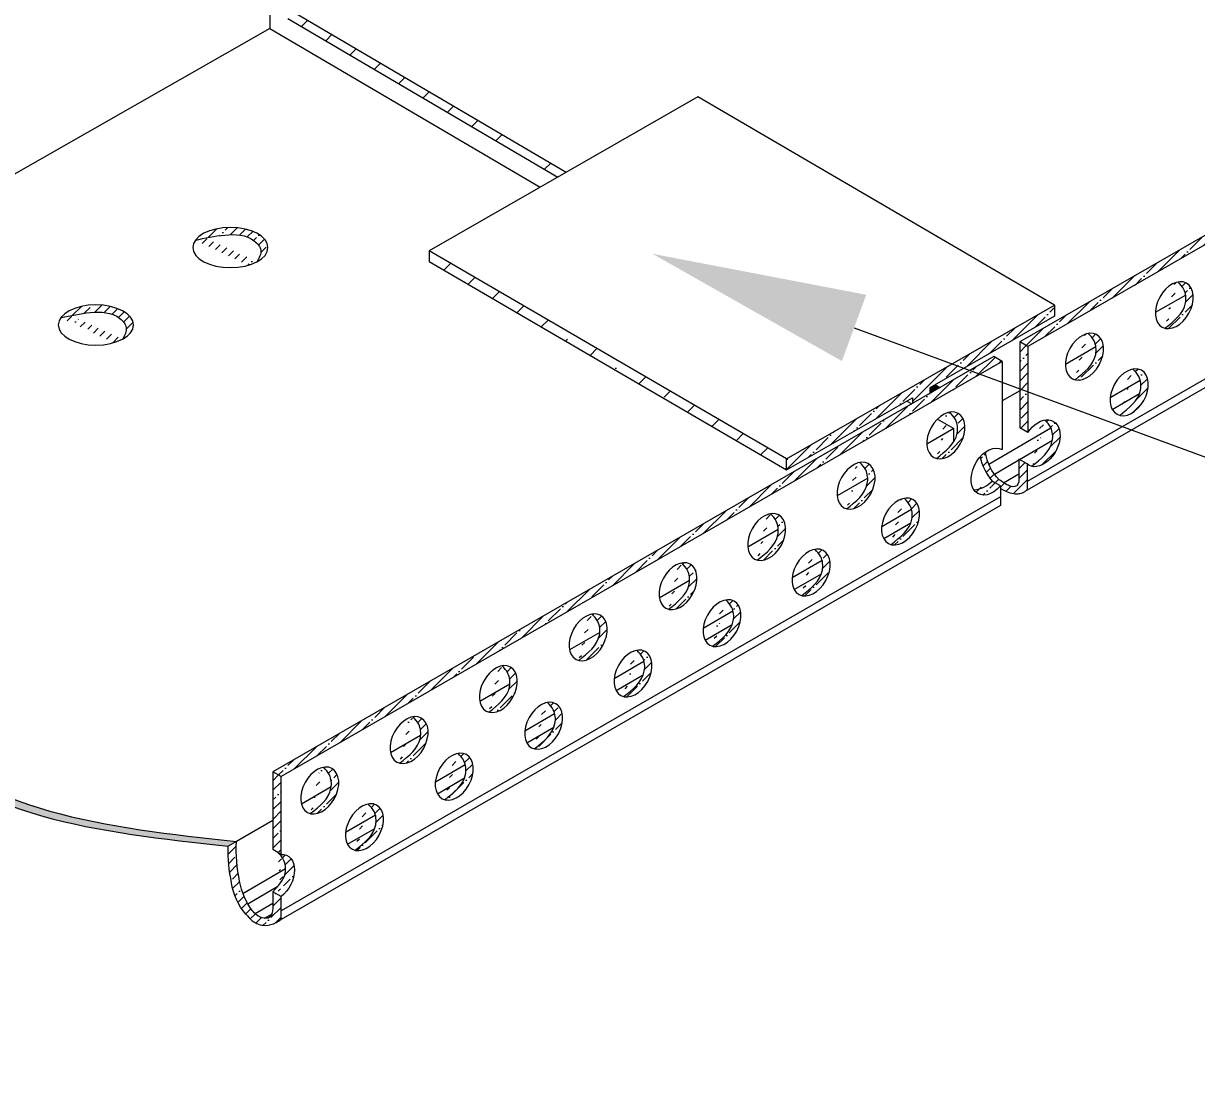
# Model space of a CAD drawing. Header units: millimetres. Extents: x -136099598 to 11807193, y 0 to 779331.
# Drawn here: x 658401 to 658947, y 371146 to 371641 of the extents above; entities that cross this region are included whole.
import ezdxf
from ezdxf import colors
from ezdxf.entities.mleader import LeaderData, LeaderLine
from ezdxf.math import Vec2, Vec3

# ---------------------------------------------------------------- set-up
doc = ezdxf.new("R2010")
doc.units = ezdxf.units.MM
doc.header["$MEASUREMENT"] = 0
doc.layers.add('АР.РД_Выноски', color=174, linetype='Continuous', lineweight=9)
doc.layers.add('профили', color=251, linetype='Continuous')
doc.styles.add('Архитект', font='isocpeur.ttf', dxfattribs={"width": 0.8, "oblique": 8})
pattern_1 = [(45, (-142374.2069012166, -37664.26008606231), (-4.490128060534577, 4.490128060534577), []), (45, (-142369.7167712166, -37664.26008606231), (-4.490128060534577, 4.490128060534577), [7.9375, -1.5875, 0, -1.5875])]
pattern_2 = [(45, (-147431.2043982218, -34269.93246043671), (-17.96051224213831, 17.96051224213831), []), (45, (-147413.2438782218, -34269.93246043671), (-17.96051224213831, 17.96051224213831), [31.75, -6.35, 0, -6.35])]

msp = doc.modelspace()

# ---------------------------------------------------------------- hatches: boundary and pattern name
at = {"layer": 'профили', "lineweight": 5}
h = msp.add_hatch(dxfattribs=at)
h.set_pattern_fill('ANSI35', color=256, scale=4, style=0)
h.set_pattern_definition(pattern_2)
h.paths.add_polyline_path([(658528.1742500139, 372344.4290286567), (658524.3235262146, 372346.6908967107), (658524.3235262146, 371643.2733436537), (658650.0457378763, 371569.4256544868), (658653.8959295608, 371571.6299831006), (658528.1742500139, 371645.4773597091)])
h = msp.add_hatch(dxfattribs=at)
h.set_pattern_fill('ANSI35', color=256, style=0)
h.set_pattern_definition(pattern_1)
edge = h.paths.add_edge_path()
edge.add_spline(control_points=[(658500.371417118, 371260.2000732059), (658440.1207687284, 371266.8006028279), (658334.6212378356, 371278.358200918), (658306.4856948701, 371438.9786803089), (658221.2586465736, 371444.9824946825), (658180.954393571, 371447.8217253999)], knot_values=[0, 0, 0, 0, 12.63464310300667, 22.12339544852747, 30.63660289060517, 30.63660289060517, 30.63660289060517, 30.63660289060517], degree=3, periodic=0)
edge.add_line((658180.954393571, 371447.8217253999), (658180.954393571, 372016.9937173196))
edge.add_line((658180.954393571, 372016.9937173196), (658177.1036697708, 372019.2555853737))
edge.add_line((658177.1036697708, 372019.2555853737), (658177.1036697708, 371445.6177093447))
edge.add_spline(control_points=[(658177.1036697708, 371445.6177093447), (658217.4080455236, 371442.7785711188), (658302.6353533852, 371436.7749523274), (658330.765791225, 371276.1683638918), (658436.2472926944, 371264.6040450297), (658496.4815317865, 371258.000347343)], knot_values=[0, 0, 0, 0, 8.5132074420777, 18.00195978759849, 30.63361411182737, 30.63361411182737, 30.63361411182737, 30.63361411182737], degree=3, periodic=0)
edge.add_line((658496.4815317865, 371258.000347343), (658500.3714171182, 371260.2000732059))
h = msp.add_hatch(dxfattribs=at)
h.set_pattern_fill('ANSI35', color=256, style=0)
h.set_pattern_definition(pattern_1)
h.paths.add_polyline_path([(659202.2122466385, 371686.8017670233), (659206.0629704387, 371684.5749172673), (659030.7223876703, 371583.6724633721), (659028.1176797522, 371586.6163522643)])
h.paths.add_polyline_path([(659028.1176797522, 371586.6163522643), (659030.7223876703, 371583.6724633721), (658868.799406301, 371490.4913760028), (658864.9486825007, 371492.718225759)])
h = msp.add_hatch(dxfattribs=at)
h.set_pattern_fill('ANSI35', color=256, style=0)
h.set_pattern_definition(pattern_1)
edge = h.paths.add_edge_path()
edge.add_spline(control_points=[(658447.3952518783, 371493.9884643978), (658448.3715026414, 371495.7783655028), (658450.2574256368, 371499.2360997032), (658444.18352483, 371506.635501107), (658432.153563936, 371506.9292051026), (658423.1453727714, 371504.9478001809), (658418.6660758618, 371503.9625523351)], knot_values=[0, 0, 0, 0, 0.8684651018460059, 1.677702458633782, 3.872068585124467, 6.042403517897688, 6.042403517897688, 6.042403517897688, 6.042403517897688], degree=3, periodic=0)
edge.add_ellipse((658434.9646097969, 371500.5662995847), major_axis=(17.49379560782664, -6.490639223790485e-15), ratio=0.5343913753009635, start_angle=-44.71833642714847, end_angle=158.6974577952873, ccw=False)
edge = h.paths.add_edge_path()
edge.add_ellipse((658497.5850993225, 371536.6212983085), major_axis=(17.49379560782664, -6.490639223790485e-15), ratio=0.5343913753009635, start_angle=-44.71833642714847, end_angle=158.6974577952873, ccw=False)
edge.add_spline(control_points=[(658510.0157414048, 371530.0434631216), (658510.9919921679, 371531.8333642264), (658512.8779151633, 371535.2910984268), (658506.8040143566, 371542.6904998308), (658494.7740534616, 371542.9842038264), (658485.765862298, 371541.0027989047), (658481.2865653883, 371540.0175510587)], knot_values=[0, 0, 0, 0, 0.8684651018460059, 1.677702458633782, 3.872068585124467, 6.042403517897688, 6.042403517897688, 6.042403517897688, 6.042403517897688], degree=3, periodic=0)
h = msp.add_hatch(dxfattribs=at)
h.set_pattern_fill('ANSI35', color=256, scale=4, style=0)
h.set_pattern_definition(pattern_2)
h.paths.add_polyline_path([(658756.3946420548, 371438.3409121216), (658756.3946420548, 371433.1174682409), (658590.0448107354, 371530.0996857909), (658590.0448107354, 371535.0736607611)])
h = msp.add_hatch(dxfattribs=at)
h.set_pattern_fill('ANSI35', color=256, style=0)
h.set_pattern_definition(pattern_1)
edge = h.paths.add_edge_path()
edge.add_spline(control_points=[(658880.1897259287, 371446.9324181727), (658880.4847319543, 371448.8346272423), (658880.2878203213, 371450.9261787103), (658879.4744200024, 371452.6575128324)], knot_values=[2.428371605480236, 2.428371605480236, 2.428371605480236, 2.428371605480236, 3.323065999647527, 3.323065999647527, 3.323065999647527, 3.323065999647527], degree=3, periodic=0)
edge.add_spline(control_points=[(658879.4744200024, 371452.6575128324), (658879.4415793417, 371452.7274146446), (658878.7617563203, 371454.1196686989), (658877.6731847606, 371455.2604293623), (658876.6388087168, 371456.3443962294)], knot_values=[3.323065999647527, 3.323065999647527, 3.323065999647527, 3.323065999647527, 3.359188870876853, 4.04863029407508, 4.04863029407508, 4.04863029407508, 4.04863029407508], degree=3, periodic=0)
edge.add_ellipse((658874.8961741633, 371445.5339151514), major_axis=(5.644637833185008, 10.25420867348961), ratio=0.6653739550660733, start_angle=-170.2481507810213, end_angle=28.251780146530677, ccw=False)
edge.add_spline(control_points=[(658870.4887669438, 371434.7917122277), (658874.8376793142, 371438.1978595615), (658879.2881021823, 371441.6835117645), (658880.1714625561, 371446.8146553098), (658880.1897259287, 371446.9324181727)], knot_values=[0, 0, 0, 0, 2.372982439832978, 2.428371605480236, 2.428371605480236, 2.428371605480236, 2.428371605480236], degree=3, periodic=0)
edge = h.paths.add_edge_path()
edge.add_spline(control_points=[(658890.6944345019, 371475.0879063518), (658895.0433468733, 371478.4940536856), (658900.3861789766, 371482.6786570465), (658900.5879683343, 371489.2348312279), (658900.419847423, 371490.4141380703)], knot_values=[0, 0, 0, 0, 2.372982439832978, 2.915314377329246, 2.915314377329246, 2.915314377329246, 2.915314377329246], degree=3, periodic=0)
edge.add_spline(control_points=[(658900.419847423, 371490.4141380703), (658900.2822479585, 371491.379348103), (658899.5791778236, 371493.7747797179), (658897.8788523197, 371495.5566234863), (658896.8444762749, 371496.6405903534)], knot_values=[2.915314377329246, 2.915314377329246, 2.915314377329246, 2.915314377329246, 3.359188870876853, 4.04863029407508, 4.04863029407508, 4.04863029407508, 4.04863029407508], degree=3, periodic=0)
edge.add_ellipse((658895.1018417224, 371485.8301092754), major_axis=(5.644637833185008, 10.25420867348961), ratio=0.6653739550660733, start_angle=-170.2481507811333, end_angle=28.251780146778913, ccw=False)
edge = h.paths.add_edge_path()
edge.add_spline(control_points=[(658911.518938977, 371458.5071805357), (658915.3683621648, 371461.5221188483), (658919.2177853517, 371464.5370571606), (658920.705020434, 371468.6416764304)], knot_values=[0, 0, 0, 0, 2.100436349869956, 2.100436349869956, 2.100436349869956, 2.100436349869956], degree=3, periodic=0)
edge.add_spline(control_points=[(658920.705020434, 371468.6416764304), (658920.8979994336, 371469.1742790644), (658921.4549702022, 371471.1772054539), (658921.4181045375, 371473.454069491), (658921.0148514926, 371474.9642403552)], knot_values=[2.100436349869956, 2.100436349869956, 2.100436349869956, 2.100436349869956, 2.372982439832978, 3.091252795881609, 3.091252795881609, 3.091252795881609, 3.091252795881609], degree=3, periodic=0)
edge.add_spline(control_points=[(658921.0148514926, 371474.9642403552), (658920.864426187, 371475.5275787283), (658920.139720083, 371477.470671189), (658918.7033567948, 371478.97589767), (658917.668980751, 371480.0598645371)], knot_values=[3.091252795881609, 3.091252795881609, 3.091252795881609, 3.091252795881609, 3.359188870876853, 4.04863029407508, 4.04863029407508, 4.04863029407508, 4.04863029407508], degree=3, periodic=0)
edge.add_ellipse((658915.9263461975, 371469.2493834593), major_axis=(5.644637833185008, 10.25420867348961), ratio=0.6653739550660733, start_angle=-170.2481507811333, end_angle=28.251780146778913, ccw=False)
edge = h.paths.add_edge_path()
edge.add_spline(control_points=[(658932.5186032641, 371499.039938787), (658936.8675156354, 371502.4460861206), (658942.2404965998, 371506.6543026187), (658942.414250735, 371513.2609303438), (658942.2281487396, 371514.4733725577)], knot_values=[0, 0, 0, 0, 2.372982439832978, 2.931765092517484, 2.931765092517484, 2.931765092517484, 2.931765092517484], degree=3, periodic=0)
edge.add_spline(control_points=[(658942.2281487396, 371514.4733725577), (658942.0857956845, 371515.400793317), (658941.3786654088, 371517.7526766132), (658939.7030210819, 371519.5086559213), (658938.668645038, 371520.5926227884)], knot_values=[2.931765092517484, 2.931765092517484, 2.931765092517484, 2.931765092517484, 3.359188870876853, 4.04863029407508, 4.04863029407508, 4.04863029407508, 4.04863029407508], degree=3, periodic=0)
edge.add_ellipse((658936.9260104846, 371509.7821417104), major_axis=(5.644637833185008, 10.25420867348961), ratio=0.6653739550660733, start_angle=-170.2481507811333, end_angle=28.251780146778913, ccw=False)
h = msp.add_hatch(dxfattribs=at)
h.set_pattern_fill('ANSI35', color=256, style=0)
h.set_pattern_definition(pattern_1)
h.paths.add_polyline_path([(658815.0827149104, 371464.0220824229), (658823.0595874113, 371468.6124972436), (658823.0595874113, 371471.311243321), (658881.1936747308, 371504.6593016584), (658881.1936747308, 371509.735194955), (658756.3946420548, 371438.3409121216), (658756.3946420548, 371433.1174682409), (658815.0827149104, 371466.6916136714)])
h = msp.add_hatch(dxfattribs=at)
h.set_pattern_fill('ANSI35', color=256, style=0)
h.set_pattern_definition(pattern_1)
h.paths.add_polyline_path([(658864.9486825007, 371492.718225759), (658868.799406301, 371490.4913760028), (658868.799406301, 371450.4922513966), (658864.9486825007, 371452.7191011526)])
h = msp.add_hatch(dxfattribs=at)
h.set_pattern_fill('ANSI35', color=256, style=0)
h.set_pattern_definition(pattern_1)
h.paths.add_polyline_path([(658852.9808031095, 371485.831124214), (658856.8315269097, 371483.6042744578), (658521.1840694228, 371290.4507467952), (658517.3333456225, 371292.6775965511)])
msp.add_hatch(color=256, dxfattribs=at).paths.add_polyline_path([(658825.5746534306, 371472.7539866788), (658823.0595874113, 371471.311243321), (658823.0595874113, 371469.7609642912), (658824.0538511283, 371469.1846616976), (658827.907068026, 371471.4020550367)])
h = msp.add_hatch(dxfattribs=at)
h.set_pattern_fill('ANSI35', color=256, style=0)
h.set_pattern_definition(pattern_1)
edge = h.paths.add_edge_path()
edge.add_line((658852.1171775411, 371427.8617252102), (658855.9679013413, 371425.6348754542))
edge.add_ellipse((658851.200952579, 371432.3499051314), major_axis=(5.644637833185008, 10.25420867348961), ratio=0.6653739550660733, start_angle=161.5404875059465, end_angle=252.1709751841185, ccw=False)
edge.add_arc((658841.8776478383, 371438.3798629185), 14.67920942664718, 277.0778358454335, 314.2310261024246)
edge = h.paths.add_edge_path()
edge.add_spline(control_points=[(658826.1944257307, 371438.4339253255), (658829.3246558539, 371440.8855785383), (658832.4548859771, 371443.3372317513), (658834.3149623235, 371446.374808829)], knot_values=[0, 0, 0, 0, 1.708008918358499, 1.708008918358499, 1.708008918358499, 1.708008918358499], degree=3, periodic=0)
edge.add_spline(control_points=[(658834.3149623235, 371446.374808829), (658835.0391397595, 371447.5574187699), (658836.3592759238, 371450.7144553554), (658835.8928352247, 371456.2681231319), (658833.3788435485, 371458.9026424596), (658832.3444675037, 371459.9866093267)], knot_values=[1.708008918358499, 1.708008918358499, 1.708008918358499, 1.708008918358499, 2.372982439832978, 3.359188870876853, 4.04863029407508, 4.04863029407508, 4.04863029407508, 4.04863029407508], degree=3, periodic=0)
edge.add_ellipse((658830.6018329503, 371449.1761282491), major_axis=(5.644637833185008, 10.25420867348961), ratio=0.6653739550660733, start_angle=-170.2481507811333, end_angle=28.251780146778913, ccw=False)
edge = h.paths.add_edge_path()
edge.add_spline(control_points=[(658784.391331122, 371415.0334398018), (658788.7402434924, 371418.4395871353), (658793.7863145096, 371422.3917618117), (658794.2465879775, 371428.4593718571), (658794.2130710555, 371429.2958037602)], knot_values=[0, 0, 0, 0, 2.372982439832978, 2.753386799633546, 2.753386799633546, 2.753386799633546, 2.753386799633546], degree=3, periodic=0)
edge.add_spline(control_points=[(658794.2130710555, 371429.2958037602), (658794.1596946425, 371430.6278394375), (658793.5190160505, 371433.4657242741), (658791.5757489398, 371435.5021569361), (658790.541372895, 371436.5861238029)], knot_values=[2.753386799633546, 2.753386799633546, 2.753386799633546, 2.753386799633546, 3.359188870876853, 4.04863029407508, 4.04863029407508, 4.04863029407508, 4.04863029407508], degree=3, periodic=0)
edge.add_ellipse((658788.7987383425, 371425.7756427254), major_axis=(5.644637833185008, 10.25420867348961), ratio=0.6653739550660733, start_angle=-170.2481507811333, end_angle=28.251780146778913, ccw=False)
edge = h.paths.add_edge_path()
edge.add_spline(control_points=[(658814.2886222692, 371408.5240059041), (658814.4816012688, 371409.0566085381), (658815.0385720374, 371411.0595349274), (658815.0017063718, 371413.3363989647), (658814.5984533278, 371414.8465698287)], knot_values=[2.10043634987022, 2.10043634987022, 2.10043634987022, 2.10043634987022, 2.372982439832978, 3.091252795881312, 3.091252795881312, 3.091252795881312, 3.091252795881312], degree=3, periodic=0)
edge.add_spline(control_points=[(658814.5984533278, 371414.8465698287), (658814.4480280222, 371415.4099082018), (658813.7233219182, 371417.3530006628), (658812.28695863, 371418.8582271435), (658811.2525825852, 371419.9421940106)], knot_values=[3.091252795881312, 3.091252795881312, 3.091252795881312, 3.091252795881312, 3.359188870876853, 4.04863029407508, 4.04863029407508, 4.04863029407508, 4.04863029407508], degree=3, periodic=0)
edge.add_ellipse((658809.5099480327, 371409.1317129326), major_axis=(5.644637833185008, 10.25420867348961), ratio=0.6653739550660733, start_angle=-170.2481507811293, end_angle=28.251780146783517, ccw=False)
edge.add_spline(control_points=[(658805.1025408122, 371398.3895100092), (658808.9519639991, 371401.4044483218), (658812.8013871859, 371404.4193866341), (658814.2886222692, 371408.5240059041)], knot_values=[0, 0, 0, 0, 2.10043634987022, 2.10043634987022, 2.10043634987022, 2.10043634987022], degree=3, periodic=0)
edge = h.paths.add_edge_path()
edge.add_spline(control_points=[(658772.6609419908, 371384.7692457712), (658772.8539209904, 371385.3018484055), (658773.410891759, 371387.3047747947), (658773.3740260943, 371389.5816388319), (658772.9707730494, 371391.0918096961)], knot_values=[2.100436349869367, 2.100436349869367, 2.100436349869367, 2.100436349869367, 2.372982439832978, 3.091252795881609, 3.091252795881609, 3.091252795881609, 3.091252795881609], degree=3, periodic=0)
edge.add_spline(control_points=[(658772.9707730494, 371391.0918096961), (658772.8203477438, 371391.6551480689), (658772.0956416398, 371393.5982405299), (658770.6592783516, 371395.1034670109), (658769.6249023078, 371396.1874338777)], knot_values=[3.091252795881609, 3.091252795881609, 3.091252795881609, 3.091252795881609, 3.359188870876853, 4.04863029407508, 4.04863029407508, 4.04863029407508, 4.04863029407508], degree=3, periodic=0)
edge.add_ellipse((658767.8822677543, 371385.3769528002), major_axis=(5.644637833185008, 10.25420867348961), ratio=0.6653739550660733, start_angle=-170.2481507811333, end_angle=28.251780146778913, ccw=False)
edge.add_spline(control_points=[(658763.4748605338, 371374.6347498766), (658767.3242837207, 371377.6496881889), (658771.1737069085, 371380.6646265015), (658772.6609419908, 371384.7692457712)], knot_values=[0, 0, 0, 0, 2.100436349869367, 2.100436349869367, 2.100436349869367, 2.100436349869367], degree=3, periodic=0)
edge = h.paths.add_edge_path()
edge.add_spline(control_points=[(658742.787779222, 371391.1560429775), (658747.1366915924, 371394.5621903113), (658752.1653515368, 371398.5007283175), (658752.6398052068, 371404.5401285901), (658752.6118487909, 371405.3557361197)], knot_values=[0, 0, 0, 0, 2.372982439832978, 2.743886453716107, 2.743886453716107, 2.743886453716107, 2.743886453716107], degree=3, periodic=0)
edge.add_spline(control_points=[(658752.6118487909, 371405.3557361197), (658752.5654711572, 371406.708768887), (658751.9297176169, 371409.5733906331), (658749.9721970398, 371411.6247601118), (658748.937820995, 371412.7087269789)], knot_values=[2.743886453716107, 2.743886453716107, 2.743886453716107, 2.743886453716107, 3.359188870876853, 4.04863029407508, 4.04863029407508, 4.04863029407508, 4.04863029407508], degree=3, periodic=0)
edge.add_ellipse((658747.1951864425, 371401.8982459011), major_axis=(5.644637833185008, 10.25420867348961), ratio=0.6653739550660733, start_angle=-170.2481507811333, end_angle=28.251780146778913, ccw=False)
edge = h.paths.add_edge_path()
edge.add_spline(control_points=[(658701.5079412514, 371368.2812358723), (658705.8568536218, 371371.6873832059), (658710.6396626707, 371375.4333663161), (658711.3026896256, 371381.0798111579), (658711.3266248263, 371381.5975145949)], knot_values=[0, 0, 0, 0, 2.372982439832978, 2.60973800290405, 2.60973800290405, 2.60973800290405, 2.60973800290405], degree=3, periodic=0)
edge.add_spline(control_points=[(658711.3266248263, 371381.5975145949), (658711.4023918172, 371383.236307303), (658710.8511439438, 371386.4876700682), (658708.6923590691, 371388.7499530066), (658707.6579830244, 371389.8339198737)], knot_values=[2.60973800290405, 2.60973800290405, 2.60973800290405, 2.60973800290405, 3.359188870876853, 4.04863029407508, 4.04863029407508, 4.04863029407508, 4.04863029407508], degree=3, periodic=0)
edge.add_ellipse((658705.9153484718, 371379.0234387957), major_axis=(5.644637833185008, 10.25420867348961), ratio=0.6653739550660733, start_angle=-170.2481507811333, end_angle=28.251780146778913, ccw=False)
edge = h.paths.add_edge_path()
edge.add_spline(control_points=[(658731.5098704321, 371367.5245872983), (658731.3594451265, 371368.0879256714), (658730.6347390225, 371370.0310181323), (658729.1983757343, 371371.5362446131), (658728.1639996895, 371372.6202114802)], knot_values=[3.091252795881659, 3.091252795881659, 3.091252795881659, 3.091252795881659, 3.359188870876853, 4.04863029407508, 4.04863029407508, 4.04863029407508, 4.04863029407508], degree=3, periodic=0)
edge.add_ellipse((658726.421365137, 371361.8097304027), major_axis=(5.644637833185008, 10.25420867348961), ratio=0.6653739550660733, start_angle=-170.24815078113807, end_angle=28.251780146771296, ccw=False)
edge.add_spline(control_points=[(658722.0139579165, 371351.067527479), (658726.3628702869, 371354.4736748124), (658732.0281408343, 371358.910817832), (658731.9131234761, 371366.0144164343), (658731.5098704321, 371367.5245872983)], knot_values=[0, 0, 0, 0, 2.372982439832978, 3.091252795881659, 3.091252795881659, 3.091252795881659, 3.091252795881659], degree=3, periodic=0)
h = msp.add_hatch(dxfattribs=at)
h.set_pattern_fill('ANSI35', color=256, style=0)
h.set_pattern_definition(pattern_1)
edge = h.paths.add_edge_path()
edge.add_line((658864.5353949356, 371427.6282206313), (658864.5353949356, 371438.1040597248))
edge.add_line((658864.5353949356, 371438.1040597246), (658868.3861187358, 371435.8772099686))
edge.add_line((658868.3861187359, 371435.8772099684), (658868.3861187359, 371423.7157086562))
edge.add_spline(control_points=[(658868.3881437124, 371423.717192797), (658867.7401616729, 371423.2053623952), (658866.9883393839, 371422.7110612837), (658865.451285363, 371422.1111387338), (658864.7334226787, 371421.9450027146), (658863.3862569935, 371421.8389873893), (658862.7456071393, 371421.879139161), (658861.2906873177, 371422.0983550828), (658860.50904028, 371422.3236766411), (658859.7867140889, 371422.5919245575)], knot_values=[0.3702302874045756, 0.3702302874045756, 0.3702302874045756, 0.3702302874045756, 0.6587233054756017, 0.6587233054756017, 0.8539611257995325, 0.8539611257995325, 1.049198946123463, 1.049198946123463, 1.323829398716283, 1.323829398716283, 1.323829398716283, 1.323829398716283], degree=3, periodic=0)
edge.add_line((658859.7867140889, 371422.5919245575), (658860.3208518644, 371425.6181146214))
edge.add_spline(control_points=[(658860.320851865, 371425.6181146214), (658861.3643344741, 371425.2339390141), (658862.4931683091, 371425.0853646246), (658863.7611300384, 371425.7675993559), (658864.5353949356, 371427.6282206313)], knot_values=[0.7367271991630642, 0.7367271991630642, 0.7367271991630642, 0.7367271991630642, 1.325164150905557, 1.356996179587784, 1.356996179587784, 1.356996179587784, 1.356996179587784], degree=3, periodic=0)
edge = h.paths.add_edge_path()
edge.add_line((658855.9679013414, 371425.6348754538), (658852.6293171499, 371427.5655580419))
edge.add_arc((658870.1799622949, 371443.8370823013), 23.9329824036649, 190.8406843663413, 222.8341626618229, ccw=False)
edge.add_ellipse((658851.200952579, 371432.3499051314), major_axis=(5.644637833185008, 10.25420867348961), ratio=0.6653739550660733, start_angle=53.347703882912185, end_angle=70.34591511451072, ccw=False)
edge.add_arc((658870.1799622949, 371443.8370823013), 21.21407792214929, 186.3673013360423, 226.1026210927695)
edge.add_spline(control_points=[(658855.4707811705, 371428.5505819588), (658857.0014989728, 371427.4392071425), (658858.5999500405, 371426.278654715), (658860.2507756052, 371425.6439143708), (658860.320851865, 371425.6181146214)], knot_values=[1.356996179587784, 1.356996179587784, 1.356996179587784, 1.356996179587784, 2.25005231827127, 2.289569469962228, 2.289569469962228, 2.289569469962228, 2.289569469962228], degree=3, periodic=0)
edge.add_line((658860.320851865, 371425.6181146214), (658859.7867140895, 371422.5919245574))
edge.add_spline(control_points=[(658859.7867140889, 371422.5919245575), (658859.5267538892, 371422.6884651268), (658859.2744771063, 371422.7905656481), (658858.1035665495, 371423.2929442283), (658857.2632664402, 371423.7533176583), (658856.3131204068, 371424.3408805756), (658856.1392595123, 371424.4514328868), (658855.9679013414, 371424.5648474544)], knot_values=[1.323829398716283, 1.323829398716283, 1.323829398716283, 1.323829398716283, 1.422666998803078, 1.422666998803078, 1.796135051482692, 1.796135051482692, 1.881846158210207, 1.881846158210207, 1.881846158210207, 1.881846158210207], degree=3, periodic=0)
edge.add_line((658855.9679013414, 371424.5648474544), (658855.9679013414, 371425.6348754542))
h = msp.add_hatch(dxfattribs=at)
h.set_pattern_fill('ANSI35', color=256, style=0)
h.set_pattern_definition(pattern_1)
edge = h.paths.add_edge_path()
edge.add_spline(control_points=[(658690.0851434141, 371344.0971019035), (658689.9347181085, 371344.6604402764), (658689.2100120045, 371346.6035327374), (658687.7736487163, 371348.1087592184), (658686.7392726715, 371349.1927260854)], knot_values=[3.091252795881609, 3.091252795881609, 3.091252795881609, 3.091252795881609, 3.359188870876853, 4.04863029407508, 4.04863029407508, 4.04863029407508, 4.04863029407508], degree=3, periodic=0)
edge.add_ellipse((658684.996638119, 371338.3822450077), major_axis=(5.644637833185008, 10.25420867348961), ratio=0.6653739550660733, start_angle=-170.2481507811333, end_angle=28.251780146778913, ccw=False)
edge.add_spline(control_points=[(658680.5892308985, 371327.640042084), (658684.4386540854, 371330.6549803964), (658688.2880772722, 371333.669918709), (658689.7753123546, 371337.7745379787)], knot_values=[0, 0, 0, 0, 2.100436349869367, 2.100436349869367, 2.100436349869367, 2.100436349869367], degree=3, periodic=0)
edge.add_spline(control_points=[(658689.7753123546, 371337.7745379787), (658689.9682913551, 371338.3071406127), (658690.5252621237, 371340.3100670022), (658690.488396459, 371342.5869310393), (658690.0851434141, 371344.0971019035)], knot_values=[2.100436349869367, 2.100436349869367, 2.100436349869367, 2.100436349869367, 2.372982439832978, 3.091252795881609, 3.091252795881609, 3.091252795881609, 3.091252795881609], degree=3, periodic=0)
edge = h.paths.add_edge_path()
edge.add_spline(control_points=[(658669.5016095515, 371357.5286618015), (658669.6200467076, 371359.2444651662), (658669.0980632256, 371362.6094350922), (658666.8817985773, 371364.9319535422), (658665.8474225325, 371366.015920409)], knot_values=[2.571426078620579, 2.571426078620579, 2.571426078620579, 2.571426078620579, 3.359188870876853, 4.04863029407508, 4.04863029407508, 4.04863029407508, 4.04863029407508], degree=3, periodic=0)
edge.add_ellipse((658664.104787979, 371355.2054393315), major_axis=(5.644637833185008, 10.25420867348961), ratio=0.6653739550660733, start_angle=-170.2481507811333, end_angle=28.251780146778913, ccw=False)
edge.add_spline(control_points=[(658659.6973807595, 371344.4632364078), (658664.0462931299, 371347.8693837414), (658668.7588887631, 371351.5603744264), (658669.4717743013, 371357.0964374484), (658669.5016095515, 371357.5286618015)], knot_values=[0, 0, 0, 0, 2.372982439832978, 2.571426078620579, 2.571426078620579, 2.571426078620579, 2.571426078620579], degree=3, periodic=0)
edge = h.paths.add_edge_path()
edge.add_spline(control_points=[(658648.1893222497, 371313.4599813013), (658648.3823012493, 371313.9925839354), (658648.9392720188, 371315.9955103248), (658648.9024063533, 371318.272374362), (658648.4991533093, 371319.7825452262)], knot_values=[2.100436349869367, 2.100436349869367, 2.100436349869367, 2.100436349869367, 2.372982439832978, 3.091252795881609, 3.091252795881609, 3.091252795881609, 3.091252795881609], degree=3, periodic=0)
edge.add_spline(control_points=[(658648.4991533093, 371319.7825452262), (658648.3487280037, 371320.345883599), (658647.6240218997, 371322.28897606), (658646.1876586115, 371323.794202541), (658645.1532825667, 371324.8781694078)], knot_values=[3.091252795881609, 3.091252795881609, 3.091252795881609, 3.091252795881609, 3.359188870876853, 4.04863029407508, 4.04863029407508, 4.04863029407508, 4.04863029407508], degree=3, periodic=0)
edge.add_ellipse((658643.4106480142, 371314.0676883303), major_axis=(5.644637833185008, 10.25420867348961), ratio=0.6653739550660733, start_angle=-170.2481507811333, end_angle=28.251780146778913, ccw=False)
edge.add_spline(control_points=[(658639.0032407928, 371303.3254854067), (658642.8526639806, 371306.340423719), (658646.7020871674, 371309.3553620316), (658648.1893222497, 371313.4599813013)], knot_values=[0, 0, 0, 0, 2.100436349869367, 2.100436349869367, 2.100436349869367, 2.100436349869367], degree=3, periodic=0)
edge = h.paths.add_edge_path()
edge.add_spline(control_points=[(658627.691694957, 371333.4684989275), (658627.8050917152, 371335.175635701), (658627.2796531299, 371338.5275689964), (658625.0699485231, 371340.8432128981), (658624.0355724783, 371341.9271797652)], knot_values=[2.575798535159931, 2.575798535159931, 2.575798535159931, 2.575798535159931, 3.359188870876853, 4.04863029407508, 4.04863029407508, 4.04863029407508, 4.04863029407508], degree=3, periodic=0)
edge.add_ellipse((658622.2929379249, 371331.1166986874), major_axis=(5.644637833185008, 10.25420867348961), ratio=0.6653739550660733, start_angle=-170.2481507811333, end_angle=28.251780146778913, ccw=False)
edge.add_spline(control_points=[(658617.8855307053, 371320.374495764), (658622.2344430757, 371323.7806430976), (658626.9550520133, 371327.4779099484), (658627.6623370664, 371333.026529198), (658627.691694957, 371333.4684989275)], knot_values=[0, 0, 0, 0, 2.372982439832978, 2.575798535159931, 2.575798535159931, 2.575798535159931, 2.575798535159931], degree=3, periodic=0)
edge = h.paths.add_edge_path()
edge.add_spline(control_points=[(658586.141733458, 371309.5579300888), (658586.2888263313, 371311.3210511352), (658585.7864831507, 371314.7584345662), (658583.533945903, 371317.1189646234), (658582.4995698582, 371318.2029314903)], knot_values=[2.547249346364846, 2.547249346364846, 2.547249346364846, 2.547249346364846, 3.359188870876853, 4.04863029407508, 4.04863029407508, 4.04863029407508, 4.04863029407508], degree=3, periodic=0)
edge.add_ellipse((658580.7569353047, 371307.3924504127), major_axis=(5.644637833185008, 10.25420867348961), ratio=0.6653739550660733, start_angle=-170.2481507811333, end_angle=28.251780146778913, ccw=False)
edge.add_spline(control_points=[(658576.3495280852, 371296.6502474891), (658580.6984404556, 371300.0563948229), (658585.3667279265, 371303.7126825491), (658586.1101628549, 371309.1795107098), (658586.141733458, 371309.5579300888)], knot_values=[0, 0, 0, 0, 2.372982439832978, 2.547249346364846, 2.547249346364846, 2.547249346364846, 2.547249346364846], degree=3, periodic=0)
edge = h.paths.add_edge_path()
edge.add_spline(control_points=[(658606.8663826555, 371296.0763518629), (658606.7159573499, 371296.6396902362), (658605.9912512458, 371298.5827826967), (658604.5548879576, 371300.0880091777), (658603.5205119129, 371301.171976045)], knot_values=[3.091252795881609, 3.091252795881609, 3.091252795881609, 3.091252795881609, 3.359188870876853, 4.04863029407508, 4.04863029407508, 4.04863029407508, 4.04863029407508], degree=3, periodic=0)
edge.add_ellipse((658601.7778773603, 371290.361494967), major_axis=(5.644637833185008, 10.25420867348961), ratio=0.6653739550660733, start_angle=-170.2481507811333, end_angle=28.251780146778913, ccw=False)
edge.add_spline(control_points=[(658597.3704701399, 371279.6192920436), (658601.2198933277, 371282.634230356), (658605.0693165136, 371285.6491686683), (658606.5565515959, 371289.7537879385)], knot_values=[0, 0, 0, 0, 2.100436349869956, 2.100436349869956, 2.100436349869956, 2.100436349869956], degree=3, periodic=0)
edge.add_spline(control_points=[(658606.5565515959, 371289.7537879385), (658606.7495305964, 371290.2863905723), (658607.306501365, 371292.2893169618), (658607.2696357004, 371294.5661809992), (658606.8663826555, 371296.0763518629)], knot_values=[2.100436349869956, 2.100436349869956, 2.100436349869956, 2.100436349869956, 2.372982439832978, 3.091252795881609, 3.091252795881609, 3.091252795881609, 3.091252795881609], degree=3, periodic=0)
edge = h.paths.add_edge_path()
edge.add_spline(control_points=[(658564.7683208834, 371266.2412016834), (658564.9612998839, 371266.7738043177), (658565.5182706516, 371268.7767307067), (658565.4814049869, 371271.0535947441), (658565.0781519429, 371272.563765608)], knot_values=[2.100436349869367, 2.100436349869367, 2.100436349869367, 2.100436349869367, 2.372982439832978, 3.091252795881609, 3.091252795881609, 3.091252795881609, 3.091252795881609], degree=3, periodic=0)
edge.add_spline(control_points=[(658565.0781519429, 371272.563765608), (658564.9277266373, 371273.1271039811), (658564.2030205333, 371275.0701964418), (658562.7666572451, 371276.5754229228), (658561.7322812004, 371277.6593897899)], knot_values=[3.091252795881609, 3.091252795881609, 3.091252795881609, 3.091252795881609, 3.359188870876853, 4.04863029407508, 4.04863029407508, 4.04863029407508, 4.04863029407508], degree=3, periodic=0)
edge.add_ellipse((658559.9896466469, 371266.8489087122), major_axis=(5.644637833185008, 10.25420867348961), ratio=0.6653739550660733, start_angle=-170.2481507811333, end_angle=28.251780146778913, ccw=False)
edge.add_spline(control_points=[(658555.5822394274, 371256.1067057888), (658559.4316626142, 371259.1216441011), (658563.2810858011, 371262.1365824135), (658564.7683208834, 371266.2412016834)], knot_values=[0, 0, 0, 0, 2.100436349869367, 2.100436349869367, 2.100436349869367, 2.100436349869367], degree=3, periodic=0)
edge = h.paths.add_edge_path()
edge.add_spline(control_points=[(658544.5038937868, 371285.5967903952), (658544.7444351322, 371287.494699999), (658544.3061978293, 371291.1518237079), (658541.9452578991, 371293.62595357), (658540.9108818544, 371294.7099204366)], knot_values=[2.47499583613237, 2.47499583613237, 2.47499583613237, 2.47499583613237, 3.359188870876853, 4.04863029407508, 4.04863029407508, 4.04863029407508, 4.04863029407508], degree=3, periodic=0)
edge.add_ellipse((658539.1682473009, 371283.8994393591), major_axis=(5.644637833185008, 10.25420867348961), ratio=0.6653739550660733, start_angle=-170.2481507811333, end_angle=28.251780146778913, ccw=False)
edge.add_spline(control_points=[(658534.7608400814, 371273.1572364355), (658539.1097524518, 371276.5633837692), (658543.6456225149, 371280.115959771), (658544.4761414311, 371285.3778198799), (658544.5038937868, 371285.5967903952)], knot_values=[0, 0, 0, 0, 2.372982439832978, 2.47499583613237, 2.47499583613237, 2.47499583613237, 2.47499583613237], degree=3, periodic=0)
h = msp.add_hatch(dxfattribs=at)
h.set_pattern_fill('ANSI35', color=256, style=0)
h.set_pattern_definition(pattern_1)
h.paths.add_polyline_path([(658517.3333456225, 371292.6775965511), (658521.1840694228, 371290.4507467952), (658521.1840694228, 371254.1989283555), (658517.3333456225, 371256.4257781114)])
edge = h.paths.add_edge_path()
edge.add_spline(control_points=[(658523.2581138515, 371247.601036618), (658523.2405683117, 371249.0336268484), (658522.6393824199, 371251.9318392032), (658520.7064057605, 371254.0106319243), (658519.7199040863, 371255.0456461136)], knot_values=[2.707526511331517, 2.707526511331517, 2.707526511331517, 2.707526511331517, 3.359188870876853, 4.017208324249609, 4.017208324249609, 4.017208324249609, 4.017208324249609], degree=3, periodic=0)
edge.add_line((658519.7199040863, 371255.0456461136), (658521.1840694231, 371254.1989283555))
edge.add_ellipse((658518.557368906, 371243.2868128724), major_axis=(5.644637833185008, 10.25420867348961), ratio=0.6653739550660733, start_angle=-123.14342650218038, end_angle=22.34599722737812, ccw=False)
edge.add_line((658521.1840694228, 371234.5357159404), (658517.3333456226, 371236.7625656964))
edge.add_spline(control_points=[(658517.3333456225, 371236.7625656961), (658518.2317699322, 371237.7341698059), (658518.9882005665, 371238.5846236129), (658519.6264341881, 371239.3424363656)], knot_values=[1.32896044162143, 1.32896044162143, 1.32896044162143, 1.32896044162143, 1.549825597407528, 1.549825597407528, 1.549825597407528, 1.549825597407528], degree=3, periodic=0)
edge.add_spline(control_points=[(658519.6264341881, 371239.3424363656), (658522.0051089542, 371242.1667784404), (658523.0414772208, 371244.3291887539), (658523.2671212105, 371246.8655874066), (658523.2581138515, 371247.601036618)], knot_values=[1.549825597407528, 1.549825597407528, 1.549825597407528, 1.549825597407528, 2.372982439832978, 2.707526511331517, 2.707526511331517, 2.707526511331517, 2.707526511331517], degree=3, periodic=0)
h = msp.add_hatch(dxfattribs=at)
h.set_pattern_fill('ANSI35', color=256, style=0)
h.set_pattern_definition(pattern_1)
edge = h.paths.add_edge_path()
edge.add_line((658500.371417118, 371260.2000732059), (658496.4815317863, 371258.000347343))
edge.add_arc((658578.2889438027, 371257.2293916952), 81.81104469125924, 179.4600587391498, 191.4796359334652)
edge.add_arc((658525.5819112535, 371244.7892438367), 27.73480129340188, 187.9622805773291, 221.5810655399817)
edge.add_spline(control_points=[(658504.8357957338, 371226.3822371913), (658505.739265599, 371225.2982016145), (658508.0317494429, 371222.5475464542), (658513.431773233, 371220.4413405005), (658518.2043963464, 371221.9814477044), (658520.4113765785, 371223.4122783588), (658521.1840694228, 371223.9132310147)], knot_values=[0, 0, 0, 0, 0.328793156453934, 0.8342868183252746, 1.234519091423853, 1.450136000768536, 1.450136000768536, 1.450136000768536, 1.450136000768536], degree=3, periodic=0)
edge.add_line((658521.1840694228, 371223.9132310147), (658521.1840694228, 371234.5357159403))
edge.add_line((658521.1840694228, 371234.5357159404), (658517.3333456226, 371236.7625656964))
edge.add_line((658517.3333456225, 371236.7625656961), (658517.3333456225, 371229.1284448722))
edge.add_spline(control_points=[(658517.3333456225, 371229.1284448723), (658517.2362828094, 371228.2052988517), (658517.1392199954, 371227.2821528311), (658516.9044743634, 371226.5072050083)], knot_values=[0, 0, 0, 0, 0.1849860157375173, 0.1849860157375173, 0.1849860157375173, 0.1849860157375173], degree=3, periodic=0)
edge.add_spline(control_points=[(658516.9044743634, 371226.5072050083), (658516.6965161392, 371225.8206884125), (658515.855235703, 371224.302680779), (658511.2051151011, 371224.3769412413), (658509.028879144, 371226.6471774802), (658507.6716753577, 371228.0630042921)], knot_values=[0.1849860157375173, 0.1849860157375173, 0.1849860157375173, 0.1849860157375173, 0.3488628161440473, 0.6212563994973044, 1.07263500869017, 1.07263500869017, 1.07263500869017, 1.07263500869017], degree=3, periodic=0)
edge.add_arc((658534.1379843529, 371247.3245405594), 32.73335135894259, 189.9268631667206, 216.0462171384915, ccw=False)
edge.add_arc((658579.1653493342, 371257.3595685442), 78.8451153899172, 177.9353932847936, 191.4694292953522, ccw=False)

# ---------------------------------------------------------------- linework, layer by layer
for p, q in [((658516.011867386, 372338.7661210382), (658516.011867386, 371638.5305150594)), ((659202.2122466385, 371686.8017670233), (658864.9486825007, 371492.718225759)), ((659206.0629704387, 371684.5749172673), (658868.799406301, 371490.4913760028)), ((658524.3235262146, 371643.2733436537), (658650.0457378763, 371569.4256544863)), ((658528.1742500139, 371645.4773597091), (658653.8959295608, 371571.6299831003)), ((658516.011867386, 371638.5305150594), (658180.954393571, 371447.8217253999)), ((658516.011867386, 371638.5305150594), (658641.7476996824, 371564.6748252981)), ((659206.0629704387, 371622.0907880929), (658868.3861187359, 371427.7694140989)), ((659206.0629704387, 371618.0374014869), (658868.3861187359, 371423.7160274931)), ((658715.1764654962, 371606.7145840595), (658590.0448107354, 371535.0736607611)), ((658881.1936747308, 371509.735194955), (658715.1764654962, 371606.7145840595)), ((658756.3946420548, 371438.3409121216), (658590.0448107354, 371535.0736607611)), ((658590.0448107354, 371535.0736607611), (658590.0448107354, 371530.0996857909)), ((658590.0448107354, 371530.0996857909), (658756.3946420548, 371433.1174682409)), ((658942.2281487396, 371514.4733725577), (658928.0723228042, 371506.3271832888)), ((658756.3946420548, 371438.3409121216), (658881.1936747308, 371509.735194955)), ((658881.1936747308, 371504.6593016586), (658823.0595874113, 371471.311243321)), ((658881.1936747308, 371509.735194955), (658881.1936747308, 371504.6593016586)), ((658868.799406301, 371490.4913760028), (658864.9486825007, 371492.718225759)), ((658864.9486825007, 371492.718225759), (658864.9486825007, 371452.7191011526)), ((658868.799406301, 371490.4913760028), (658868.799406301, 371450.4922513966)), ((658900.419847423, 371490.4141380703), (658886.246899911, 371482.2580959243)), ((658852.9808031095, 371485.831124214), (658517.3333456225, 371292.6775965511)), ((658856.8315269097, 371483.6042744578), (658521.1840694228, 371290.4507467952)), ((658856.8315269097, 371483.6042744578), (658852.9808031095, 371485.831124214)), ((658856.8315269097, 371483.6042744578), (658856.8315269097, 371442.6118270098)), ((658825.5746534306, 371472.7539866788), (658827.907068026, 371471.4020550367)), ((658907.1358671223, 371466.8753052086), (658921.0148514926, 371474.9642403552)), ((658756.3946420548, 371433.1174682409), (658815.0827149104, 371466.6916136714)), ((658815.0827149104, 371466.6916136714), (658815.0827149104, 371464.0220824229)), ((658823.0595874113, 371471.311243321), (658823.0595874113, 371468.6124972436)), ((658823.0595874113, 371469.7609642912), (658824.0538511283, 371469.1846616976)), ((658864.9486825007, 371470.0017068652), (658856.8315269097, 371465.3305639678)), ((658908.0658796139, 371461.2753456044), (658920.705020434, 371468.6416764301)), ((658812.3893480373, 371465.1507981918), (658814.7007929792, 371463.8022995323)), ((658826.6931003004, 371456.8059787226), (658834.3031583044, 371452.3662653514)), ((658834.3031583044, 371452.3662653514), (658821.7531052658, 371445.1441429651)), ((658850.6262448623, 371435.8442495877), (658879.4744200024, 371452.6575128324)), ((658868.799406301, 371450.4922513966), (658864.9486825007, 371452.7191011526)), ((658864.7897047389, 371437.9569939387), (658880.1897259287, 371446.9324181727)), ((658756.3946420548, 371433.1174682409), (658756.3946420548, 371438.3409121216)), ((658853.1573262976, 371431.1774233091), (658864.5353949356, 371437.8087773658)), ((658868.3861187359, 371435.8772099689), (658864.5353949356, 371438.1040597246)), ((658864.5353949356, 371438.1040597246), (658864.5353949356, 371427.6282206313)), ((658868.3861187359, 371435.8772099689), (658868.3861187359, 371423.7160274927)), ((658794.2130710564, 371429.2958037602), (658779.9890074029, 371421.1103460393)), ((658857.4358234003, 371427.16716662), (658864.5353949356, 371431.3049314728)), ((658855.9679013414, 371425.6348754538), (658852.1171775411, 371427.8617252102)), ((658855.9679013414, 371425.6348754538), (658855.9679013414, 371416.5697719692)), ((658868.3861187359, 371423.7160274927), (658868.3861187359, 371423.7155936253)), ((658855.9679013414, 371420.623158575), (658521.1840694228, 371227.9666176206)), ((658855.9679013414, 371416.5697719692), (658521.1840694228, 371223.9132310147)), ((658800.7194689566, 371406.7576346823), (658814.5984533278, 371414.8465698287)), ((658801.649481449, 371401.1576750779), (658814.2886222692, 371408.5240059039)), ((658752.6118487909, 371405.3557361197), (658738.3911408919, 371397.1722095192)), ((658759.0917886791, 371383.0028745495), (658772.9707730494, 371391.0918096961)), ((658760.0218011707, 371377.4029149453), (658772.6609419908, 371384.7692457712)), ((658711.3266248263, 371381.5975145949), (658697.2232300311, 371373.4814976375)), ((658717.6308860609, 371359.4356521519), (658731.5098704321, 371367.5245872983)), ((658669.5016095515, 371357.5286618015), (658655.4545768125, 371349.4450792614)), ((658718.5608985533, 371353.8356925475), (658731.2000393735, 371361.2020233735)), ((658676.2061590429, 371336.0081667569), (658690.0851434141, 371344.0971019035)), ((658677.1361715354, 371330.4082071527), (658689.7753123555, 371337.7745379785)), ((658627.691694957, 371333.4684989275), (658613.6377401284, 371325.3809329644)), ((658634.6201689381, 371311.6936100796), (658648.4991533093, 371319.7825452262)), ((658586.141733458, 371309.5579300888), (658572.1352101208, 371301.4976593121)), ((658635.5501814305, 371306.0936504754), (658648.1893222497, 371313.4599813009)), ((658517.3333456225, 371292.6775965511), (658517.3333456225, 371256.4257781114)), ((658521.1840694228, 371290.4507467952), (658517.3333456225, 371292.6775965511)), ((658592.9873982843, 371287.9874167163), (658606.8663826555, 371296.0763518629)), ((658521.1840694228, 371254.1989283555), (658521.1840694228, 371290.4507467952)), ((658593.9174107767, 371282.3874571123), (658606.5565515968, 371289.753787938)), ((658544.5038937868, 371285.5967903952), (658530.640291211, 371277.618765584)), ((658517.3333456225, 371269.9610776571), (658500.371417118, 371260.2000732059)), ((658551.1991675717, 371264.4748304617), (658565.0781519429, 371272.563765608)), ((658552.1291800633, 371258.8748708575), (658564.7683208834, 371266.2412016834)), ((658500.371417118, 371260.2000732059), (658496.4815317865, 371258.000347343)), ((658521.1840694228, 371254.1989283555), (658517.3333456225, 371256.4257781114)), ((658503.4131034862, 371236.0349884448), (658523.2581138515, 371247.601036618)), ((658505.6526397893, 371231.1982441377), (658519.6264341881, 371239.3424363656)), ((658517.3333456225, 371236.7625656961), (658517.3333456225, 371229.1284448723)), ((658521.1840694228, 371234.5357159404), (658517.3333456225, 371236.7625656961)), ((658521.1840694228, 371223.9132310147), (658521.1840694228, 371234.5357159404)), ((658509.0699755081, 371226.6860862719), (658517.3333456225, 371231.5021349944)), ((658513.4840686058, 371224.5137277041), (658517.2900726774, 371226.7319390143))]:
    msp.add_line(p, q, dxfattribs=at)
for points in [[(658834.3149623235, 371446.374808829, -0.01900444959024979), (658834.3031583044, 371452.3662653514)], [(658852.6293171502, 371427.5655580419, -0.1405118164532228), (658846.6740891372, 371439.3357965036)], [(658855.4707811705, 371428.5505819588, -0.1751364304138918), (658849.0967461157, 371441.4844034817)], [(658507.6716753577, 371228.0630042921, -0.1144631800116955), (658501.8946968017, 371241.6816070036, -0.05912211388130677), (658500.371417118, 371260.2000732059)], [(658504.8357957338, 371226.3822371913, -0.14775090577398), (658498.1144879858, 371240.9473872795, -0.05249343590844557), (658496.4815317865, 371258.000347343, -0.0520048845196533)]]:
    msp.add_lwpolyline(points, format="xyb", dxfattribs=at)
msp.add_arc((658841.8776478383, 371438.3798629185), 14.67920942664741, 277.0778358455563, 314.231026104491, dxfattribs=at)
at = {"layer": 'профили', "lineweight": 5, "extrusion": (0, 0, -1)}
for centre, major_axis, ratio in [((658497.5850993225, 371536.6212983087), (17.49379560782664, -6.797705135163452e-15), 0.5343913753009635), ((658936.9260104846, 371509.7821417106), (5.644637833185005, 10.25420867348962), 0.6653739550660737), ((658434.9646097969, 371500.5662995849), (17.49379560782664, -6.797705135163452e-15), 0.5343913753009635), ((658895.1018417224, 371485.8301092756), (5.644637833185005, 10.25420867348962), 0.6653739550660737), ((658915.9263461975, 371469.2493834598), (5.644637833185005, 10.25420867348962), 0.6653739550660737), ((658830.6018329503, 371449.1761282494), (5.644637833185005, 10.25420867348962), 0.6653739550660737), ((658788.7987383425, 371425.7756427256), (5.644637833185005, 10.25420867348962), 0.6653739550660737), ((658809.5099480327, 371409.1317129326), (5.644637833185005, 10.25420867348962), 0.6653739550660737), ((658747.1951864425, 371401.8982459013), (5.644637833185005, 10.25420867348962), 0.6653739550660737), ((658767.8822677543, 371385.3769528004), (5.644637833185005, 10.25420867348962), 0.6653739550660737), ((658705.9153484718, 371379.0234387964), (5.644637833185005, 10.25420867348962), 0.6653739550660737), ((658726.421365137, 371361.8097304029), (5.644637833185005, 10.25420867348962), 0.6653739550660737), ((658664.104787979, 371355.2054393317), (5.644637833185005, 10.25420867348962), 0.6653739550660737), ((658684.996638119, 371338.3822450079), (5.644637833185005, 10.25420867348962), 0.6653739550660737), ((658622.2929379249, 371331.1166986874), (5.644637833185005, 10.25420867348962), 0.6653739550660737), ((658643.4106480142, 371314.0676883305), (5.644637833185005, 10.25420867348962), 0.6653739550660737), ((658580.7569353047, 371307.392450413), (5.644637833185005, 10.25420867348962), 0.6653739550660737), ((658601.7778773603, 371290.3614949672), (5.644637833185005, 10.25420867348962), 0.6653739550660737), ((658539.1682473009, 371283.8994393593), (5.644637833185005, 10.25420867348962), 0.6653739550660737), ((658559.9896466478, 371266.8489087122), (5.644637833185005, 10.25420867348962), 0.6653739550660737)]:
    msp.add_ellipse(centre, major_axis=major_axis, ratio=ratio, dxfattribs=at)
for centre, start_param, end_param in [((658874.8961741633, 371445.5339151516), 4.832594171525812, 9.559525089435079), ((658851.200952579, 371432.3499051316), 1.881971512251805, 6.281125834604224), ((658518.557368906, 371243.2868128726), 5.893174080920314, 8.432443551830278)]:
    msp.add_ellipse(centre, major_axis=(5.644637833185005, 10.25420867348962), ratio=0.6653739550660737, start_param=start_param, end_param=end_param, dxfattribs=at)
at = {"layer": 'профили', "lineweight": 5}
for points in [[(658481.2865653883, 371540.0175510589), (658495.006377435, 371542.4221214668), (658508.8118608173, 371539.6392970176), (658511.7339325815, 371535.3457208108), (658510.0157414048, 371530.0434631219)], [(658932.5186032641, 371499.0399387872), (658942.1591456297, 371510.8296635945), (658941.4027113223, 371517.1136470851), (658938.668645038, 371520.5926227886)], [(658418.6660758618, 371503.9625523353), (658432.3858879085, 371506.3671227428), (658446.1913712907, 371503.5842982936), (658449.113443055, 371499.2907220868), (658447.3952518783, 371493.9884643978)], [(658890.6944345019, 371475.0879063522), (658900.3349768675, 371486.877631159), (658899.5785425601, 371493.1616146502), (658896.8444762749, 371496.6405903536)], [(658911.518938977, 371458.5071805357), (658921.1594813426, 371470.2969053432), (658920.4030470352, 371476.5808888339), (658917.668980751, 371480.0598645373)], [(658826.1944257307, 371438.4339253257), (658835.8349680954, 371450.2236501328), (658835.078533788, 371456.5076336237), (658832.3444675037, 371459.9866093271)], [(658870.4887669438, 371434.791712228), (658880.1293093085, 371446.581437035), (658879.372875001, 371452.8654205261), (658876.6388087168, 371456.3443962296)], [(658177.1036697708, 371445.6177093452), (658282.6536384064, 371417.335680488), (658343.5512458885, 371311.8579302696), (658496.4815317865, 371258.0003473433)], [(658180.954393571, 371447.8217254002), (658286.5043622067, 371419.539696543), (658347.4019696887, 371314.0619463245), (658500.371417118, 371260.2000732063)], [(658784.391331122, 371415.033439802), (658794.0318734867, 371426.823164609), (658793.2754391802, 371433.1071480997), (658790.541372895, 371436.5861238032)], [(658805.1025408122, 371398.3895100094), (658814.7430831778, 371410.1792348167), (658813.9866488704, 371416.4632183076), (658811.2525825852, 371419.9421940111)], [(658742.787779222, 371391.1560429777), (658752.4283215876, 371402.945767785), (658751.6718872802, 371409.2297512756), (658748.937820995, 371412.7087269791)], [(658763.4748605338, 371374.6347498768), (658773.1154028994, 371386.4244746838), (658772.358968592, 371392.7084581745), (658769.6249023078, 371396.187433878)], [(658701.5079412514, 371368.2812358723), (658711.1484836161, 371380.0709606798), (658710.3920493096, 371386.3549441705), (658707.6579830244, 371389.8339198739)], [(658722.0139579165, 371351.0675274793), (658731.6545002812, 371362.8572522863), (658730.8980659747, 371369.1412357772), (658728.1639996895, 371372.6202114807)], [(658659.6973807595, 371344.4632364083), (658669.3379231242, 371356.2529612151), (658668.5814888168, 371362.5369447055), (658665.8474225325, 371366.015920409)], [(658680.5892308985, 371327.6400420843), (658690.2297732632, 371339.4297668915), (658689.4733389567, 371345.7137503822), (658686.7392726715, 371349.1927260857)], [(658617.8855307053, 371320.3744957643), (658627.5260730709, 371332.1642205713), (658626.7696387626, 371338.4482040619), (658624.0355724783, 371341.9271797654)], [(658639.0032407928, 371303.3254854069), (658648.6437831584, 371315.1152102139), (658647.8873488519, 371321.3991937046), (658645.1532825667, 371324.8781694081)], [(658576.3495280852, 371296.6502474896), (658585.9900704499, 371308.4399722964), (658585.2336361425, 371314.7239557868), (658582.4995698582, 371318.2029314903)], [(658597.3704701399, 371279.6192920438), (658607.0110125055, 371291.4090168504), (658606.2545781981, 371297.6930003418), (658603.5205119129, 371301.1719760452)], [(658534.7608400814, 371273.1572364359), (658544.401382446, 371284.9469612427), (658543.6449481386, 371291.2309447331), (658540.9108818544, 371294.7099204366)], [(658555.5822394274, 371256.106705789), (658565.222781792, 371267.896430596), (658564.4663474855, 371274.1804140867), (658561.7322812004, 371277.6593897901)], [(658504.8357957338, 371226.3822371913), (658507.7569446962, 371223.3362781028), (658513.8589096272, 371221.1305568963), (658518.8152213756, 371222.4820810661), (658521.1840694228, 371223.913231015)], [(658517.3333456225, 371229.1284448726), (658515.8607178151, 371224.8996051284), (658512.3715678852, 371224.6749501945), (658507.6716753577, 371228.0630042921)]]:
    msp.add_spline(points, degree=3, dxfattribs=at)
for points, knots in [([(658864.5353949356, 371427.6282206315), (658863.7611300384, 371425.7675993561), (658862.4123868465, 371425.0418996536), (658859.6085438782, 371425.5463670336), (658857.0014989728, 371427.4392071427), (658855.4707811705, 371428.5505819591)], [0.736727199163064, 0.736727199163064, 0.736727199163064, 0.736727199163064, 0.7685592278452912, 1.396513331278742, 2.289569469962228, 2.289569469962228, 2.289569469962228, 2.289569469962228]), ([(658868.3881437124, 371423.7171927975), (658867.7401616729, 371423.2053623954), (658866.9883393839, 371422.7110612839), (658865.451285363, 371422.111138734), (658864.7334226787, 371421.9450027151), (658863.3862569935, 371421.8389873896), (658862.7456071393, 371421.8791391612), (658860.9846424281, 371422.1444675298), (658859.9553237015, 371422.4984487616), (658858.1035665495, 371423.2929442285), (658857.2632664402, 371423.7533176586), (658856.3131204068, 371424.3408805758), (658856.1392595123, 371424.451432887), (658855.9679013414, 371424.5648474547)], [0.3702302874045756, 0.3702302874045756, 0.3702302874045756, 0.3702302874045756, 0.6587233054756017, 0.6587233054756017, 0.8539611257995325, 0.8539611257995325, 1.049198946123463, 1.049198946123463, 1.422666998803078, 1.422666998803078, 1.796135051482692, 1.796135051482692, 1.881846158210207, 1.881846158210207, 1.881846158210207, 1.881846158210207]), ([(658517.3333456225, 371236.7625656961), (658521.5801664477, 371241.3553049194), (658523.668856384, 371245.0223416651), (658523.1331404268, 371251.4008340586), (658520.7064057605, 371254.0106319245), (658519.7199040863, 371255.0456461138)], [1.32896044162143, 1.32896044162143, 1.32896044162143, 1.32896044162143, 2.372982439832978, 3.359188870876853, 4.017208324249609, 4.017208324249609, 4.017208324249609, 4.017208324249609])]:
    msp.add_open_spline(points, degree=3, knots=knots, dxfattribs=at)

# ---------------------------------------------------------------- leaders
at = {"layer": 'АР.РД_Выноски', "lineweight": 5}
ml = msp.add_multileader_mtext('Standard', dxfattribs=at)
ml.set_content('\\pxi-2,l2,ql,t3;Соединительный элемент', color=256, style='Архитект')
ml.set_leader_properties(color=256, lineweight=-1)
ml.build(insert=Vec2(0, 0))
ml.multileader.update_dxf_attribs({"text_left_attachment_type": 6, "text_right_attachment_type": 6, "dogleg_length": 64.62905667128507, "arrow_head_size": 100})
ctx = ml.context
ctx.base_point, ctx.char_height, ctx.arrow_head_size, ctx.landing_gap_size, ctx.plane_origin, ctx.plane_x_axis = Vec3(660812.1428589153, 371368.9433628404), 125, 100, 25, Vec3(644697.5186999958, 370465.0797107212), Vec3(-1, 0)
ctx.left_attachment, ctx.right_attachment = 6, 6
notes = []
notes.append((ctx, [(1, (1, 1, 0), (659142.2607262419, 371368.9433628404), (1, 0), 32.31452833564254, [(0, [(658693.9992293491, 371533.7081293177)], 0, [])])]))
ctx.mtext.insert, ctx.mtext.width, ctx.mtext.defined_height, ctx.mtext.flow_direction = Vec3(659199.5752545774, 371518.9433628404), 2032.941693618156, 356.7632533330329, 5
for ctx, leaders in notes:
    for number, flags, end, landing, length, lines in leaders:
        leader = LeaderData()
        leader.index, (leader.has_last_leader_line, leader.has_dogleg_vector, leader.attachment_direction) = number, flags
        leader.last_leader_point, leader.dogleg_vector, leader.dogleg_length = Vec3(end), Vec3(landing), length
        for number, points, colour, breaks in lines:
            line = LeaderLine()
            line.index, line.vertices, line.color, line.breaks = number, Vec3.list(points), colors.encode_raw_color(colour), breaks
            leader.lines.append(line)
        ctx.leaders.append(leader)

doc.saveas('drawing.dxf')
